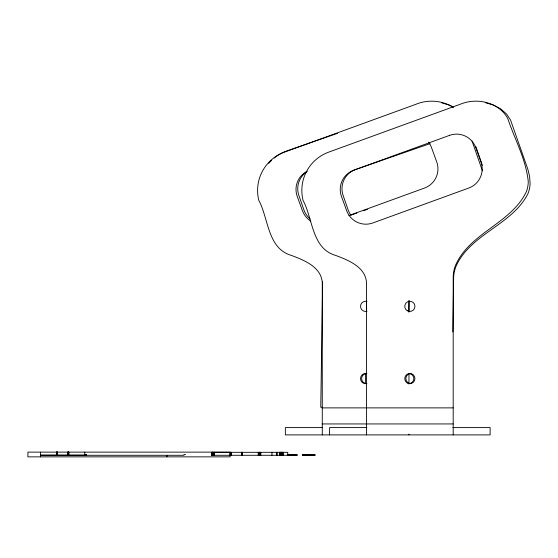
<?xml version="1.0" encoding="UTF-8"?>
<svg xmlns="http://www.w3.org/2000/svg" width="558" height="558" viewBox="0 0 558 558"><rect width="100%" height="100%" fill="white"/><g stroke="black" fill="none" stroke-linecap="round" stroke-linejoin="round"><path stroke-width="0.84" d="M86.357 455.286L86.357 454.491L84.781 454.491M322.629 281.797L320.766 407.235L322.503 407.256M365.357 383.716L365.511 373.26M366.432 311.413L366.585 300.964M408.881 311.929L409.049 300.616M452.824 331.947L453.619 277.996A32.113 32.113 0 0 1 456.172 265.929C470.924 233.572 512.286 224.951 528.014 193.542A29.428 29.428 0 0 0 530.1 183.498L529.605 176.544L527.917 169.43L510.57 120.068L506.566 114.048L500.672 108.866L493.223 104.953L485.823 102.846M348.917 215.562L424.54 188.039A20.395 20.395 0 0 0 436.726 161.904L431.494 147.535A20.395 20.395 0 0 0 428.586 142.192M337.485 133.327L286.721 150.96A40.783 40.783 0 0 0 274.18 157.998M430.065 143.622L355.676 169.458A20.395 20.395 0 0 0 343.107 195.405L348.122 209.85A20.395 20.395 0 0 0 350.954 215.235M351.087 215.039L356.806 213.051M363.342 210.778L367.429 209.362M322.266 407.884L453.194 407.884M322.273 423.94L453.194 423.94M322.636 427.595L285.347 427.595L285.347 434.898L490.119 434.898L490.119 427.595L452.831 427.595M366.871 427.595L329.59 427.595L329.59 434.898M230.14 452.126L27.9 452.126L27.9 456.863L230.14 456.863L230.168 452.315M185.556 454.491L183.973 454.491L183.973 455.286L40.539 455.286M287.342 454.791L297.184 454.791M302.415 454.791L315.228 454.791L315.228 455.286L302.415 455.286M40.539 455.098L86.462 455.098M287.754 455.286L287.754 452.315L211.866 452.315L211.866 455.286L297.184 455.286M441.58 102.846L448.981 104.953L452.859 106.724M453.494 107.541C442.355 100.238 427.777 99.247 415.564 104.416L284.42 152.146A40.783 40.783 0 0 0 258.828 200.427C268.677 218.499 267.435 248.638 291.499 255.445C304.047 260.188 321.073 266.822 322.266 282.439L322.273 434.898M472.089 141.118L482.433 170.846M475.939 146.782L481.296 162.218M481.561 163.02L482.356 165.426M453.194 434.898L453.194 277.347A32.113 32.113 0 0 1 455.565 265.245C469.843 232.672 511.065 223.444 526.334 191.799A29.428 29.428 0 0 0 528.266 181.727C526.138 159.581 514.762 139.465 507.794 118.596C505.471 114.104 501.921 110.344 497.736 107.541C486.597 100.238 472.019 99.247 459.799 104.416L328.662 152.146A40.783 40.783 0 0 0 303.071 200.427C312.919 218.499 311.678 248.638 335.735 255.445C348.29 260.188 365.316 266.822 366.508 282.439L366.508 434.898M408.958 300.72L408.958 312.006M408.958 373.609L408.958 384.023M408.958 434.124L408.958 434.898M314.684 454.791L314.684 455.286M313.889 454.791L313.889 455.286M313.324 454.791L313.317 455.286M311.957 454.791L311.957 455.286M311.685 454.791L311.685 455.286M311.322 454.791L311.322 455.286M311.197 454.791L311.197 455.286M310.68 454.791L310.68 455.286M310.346 454.791L310.346 455.286M310.06 454.791L310.053 455.286M309.802 454.791L309.802 455.286M309.495 454.791L309.495 455.286M309.397 454.791L309.411 455.286M309.069 454.791L309.069 455.286M308.776 454.791L308.776 455.286M308.658 454.791L308.658 455.286M308.469 454.791L308.469 455.286M308.183 454.791L308.183 455.286M307.911 454.791L307.911 455.286M307.876 454.791L307.897 455.286M307.444 454.791L307.444 455.286M307.193 454.791L307.193 455.286M307.019 454.791L307.019 455.286M306.44 454.791L306.44 455.286M305.386 454.791L305.386 455.286M304.877 454.791L304.87 455.286M304.033 454.791L304.033 455.286M303.587 454.791L303.587 455.286M303.482 454.791L303.482 455.286M303.217 454.791L303.175 455.286M302.666 454.791L302.666 455.286M296.968 454.791L296.968 455.286M296.556 454.791L296.556 455.286M296.152 454.791L296.152 455.286M295.607 454.791L295.594 455.286M294.226 454.791L294.226 455.286M293.968 454.791L293.968 455.286M293.92 454.791L293.92 455.286M292.964 454.791L292.964 455.286M292.706 455.286L292.706 454.791L292.629 455.286M292.336 454.791L292.336 455.286M292.085 454.791L292.085 455.286M291.897 454.791L291.897 455.286M291.688 454.791L291.681 455.286L291.625 454.791M291.353 454.791L291.353 455.286M290.753 454.791L290.753 455.286M290.46 454.791L290.46 455.286M290.181 454.791L290.181 455.286M289.728 454.791L289.728 455.286M289.588 454.791L289.588 455.286M289.476 454.791L289.476 455.286M289.302 454.791L289.302 455.286M282.934 452.315L282.934 455.286M282.85 452.315L282.85 455.286M282.753 452.315L282.753 455.286M282.634 452.315L282.634 455.286M282.508 452.315L282.508 455.286M282.369 452.315L282.369 455.286M282.222 452.315L282.222 455.286M282.083 452.315L282.083 455.286M281.943 452.315L281.943 455.286M281.811 452.315L281.811 455.286M281.699 452.315L281.699 455.286M281.595 452.315L281.595 455.286M281.511 452.315L281.511 455.286M281.113 452.315L281.113 455.286M281.03 452.315L281.03 455.286M280.925 452.315L280.925 455.286M280.814 452.315L280.814 455.286M280.681 452.315L280.681 455.286M280.541 452.315L280.541 455.286M280.402 452.315L280.402 455.286M280.255 452.315L280.255 455.286M280.116 452.315L280.116 455.286M279.99 452.315L279.99 455.286M279.872 452.315L279.872 455.286M279.767 452.315L279.691 455.286M276.88 452.315L276.887 455.286M276.838 452.315L276.852 455.286M276.677 452.315L276.712 455.286M276.524 452.315L276.608 455.286M271.955 452.315L271.955 455.286M260.823 452.315L260.823 455.286M259.889 452.315L259.798 455.286M259.686 452.315L259.686 455.286M259.568 452.315L259.568 455.286M259.428 452.315L259.428 455.286M259.289 452.315L259.289 455.286M259.149 452.315L259.149 455.286M259.003 452.315L259.031 455.286M258.856 452.315L258.87 455.286M258.752 452.315L258.793 455.286M258.675 452.315L258.717 455.286M258.235 452.315L258.235 455.286M242.332 452.315L242.332 455.286M242.186 452.315L242.186 455.286M242.053 452.315L242.053 455.286M241.928 452.315L241.928 455.286M241.844 452.315L241.816 455.286M241.726 452.315L241.712 455.286M241.607 452.315L241.572 455.286M231.319 452.315L231.319 455.286M231.179 452.315L231.179 455.286M231.04 452.315L231.04 455.286M230.921 452.315L230.845 455.286M230.817 452.315L230.524 455.286M230.482 452.315L230.384 455.286M230.328 452.315L230.28 455.286M230.112 452.315L230.056 455.286M214.537 452.315L214.446 455.286M214.398 452.315L214.349 455.286M214.293 452.315L214.244 455.286M214.146 452.315L214.139 455.286M214.084 452.315L214.035 455.286M213.923 452.315L213.867 455.286M213.763 452.315L213.819 455.286M213.037 452.315L213.037 455.286M212.905 452.315L212.905 455.286M212.765 452.315L212.765 455.286M212.619 452.315L212.619 455.286M212.479 452.315L212.479 455.286M212.34 452.315L212.34 455.286M212.221 452.315L212.221 455.286M212.11 452.315L212.019 455.286M211.942 452.315L211.894 455.286M166.94 455.286L166.94 456.863M84.781 452.126L84.781 455.098M68.815 452.126L68.815 455.098M68.676 452.126L68.676 455.098M68.536 452.126L68.536 455.098M68.411 452.126L68.327 455.098M68.292 452.126L68.209 455.098L68.104 452.126M68.048 452.126L68.076 455.098M67.937 452.126L67.937 455.098M67.797 452.126L67.797 455.098M57.516 452.126L57.516 455.098M57.369 452.126L57.314 455.098L57.23 452.126M57.042 452.126L57.118 455.098M57.007 455.098L56.965 452.126L56.874 455.098M56.721 452.126L56.777 455.098M56.672 452.126L56.616 455.098M56.56 452.126L56.498 455.098M40.539 452.126L40.539 456.863M410.172 373.686A5.099 5.099 0 0 1 410.025 383.534M409.677 383.534A5.099 5.099 0 0 1 410.848 373.49M268.747 163.403A40.783 40.783 0 0 1 271.641 160.272M310.046 218.785A20.395 20.395 0 0 1 303.88 209.85L298.865 195.405A20.395 20.395 0 0 1 306.705 171.829M367.004 311.259A5.099 5.099 0 0 1 360.517 306.356A5.099 5.099 0 0 1 367.004 301.453M365.441 383.534A5.099 5.099 0 0 1 366.606 373.49M310.785 221.073A20.395 20.395 0 0 1 302.457 210.778L297.226 196.402A20.395 20.395 0 0 1 307.353 171.153M366.934 383.52A5.099 5.099 0 0 1 360.517 378.596A5.099 5.099 0 0 1 366.934 373.672M449.602 135.35L353.653 170.274A20.395 20.395 0 0 0 341.468 196.409L346.699 210.771A20.395 20.395 0 0 0 372.828 222.963L468.776 188.039A20.395 20.395 0 0 0 480.961 161.904L475.73 147.535A20.395 20.395 0 0 0 449.602 135.35M291.06 455.286L291.06 454.791L290.997 455.286M260.035 455.286L260.007 452.315L259.958 455.286M407.242 310.736A5.099 5.099 0 0 0 414.95 306.433A5.099 5.099 0 0 0 407.368 301.906A5.099 5.099 0 0 0 407.242 310.736M407.305 383.011A5.099 5.099 0 0 0 414.95 378.596A5.099 5.099 0 0 0 407.305 374.181A5.099 5.099 0 0 0 407.305 383.011"/></g></svg>
